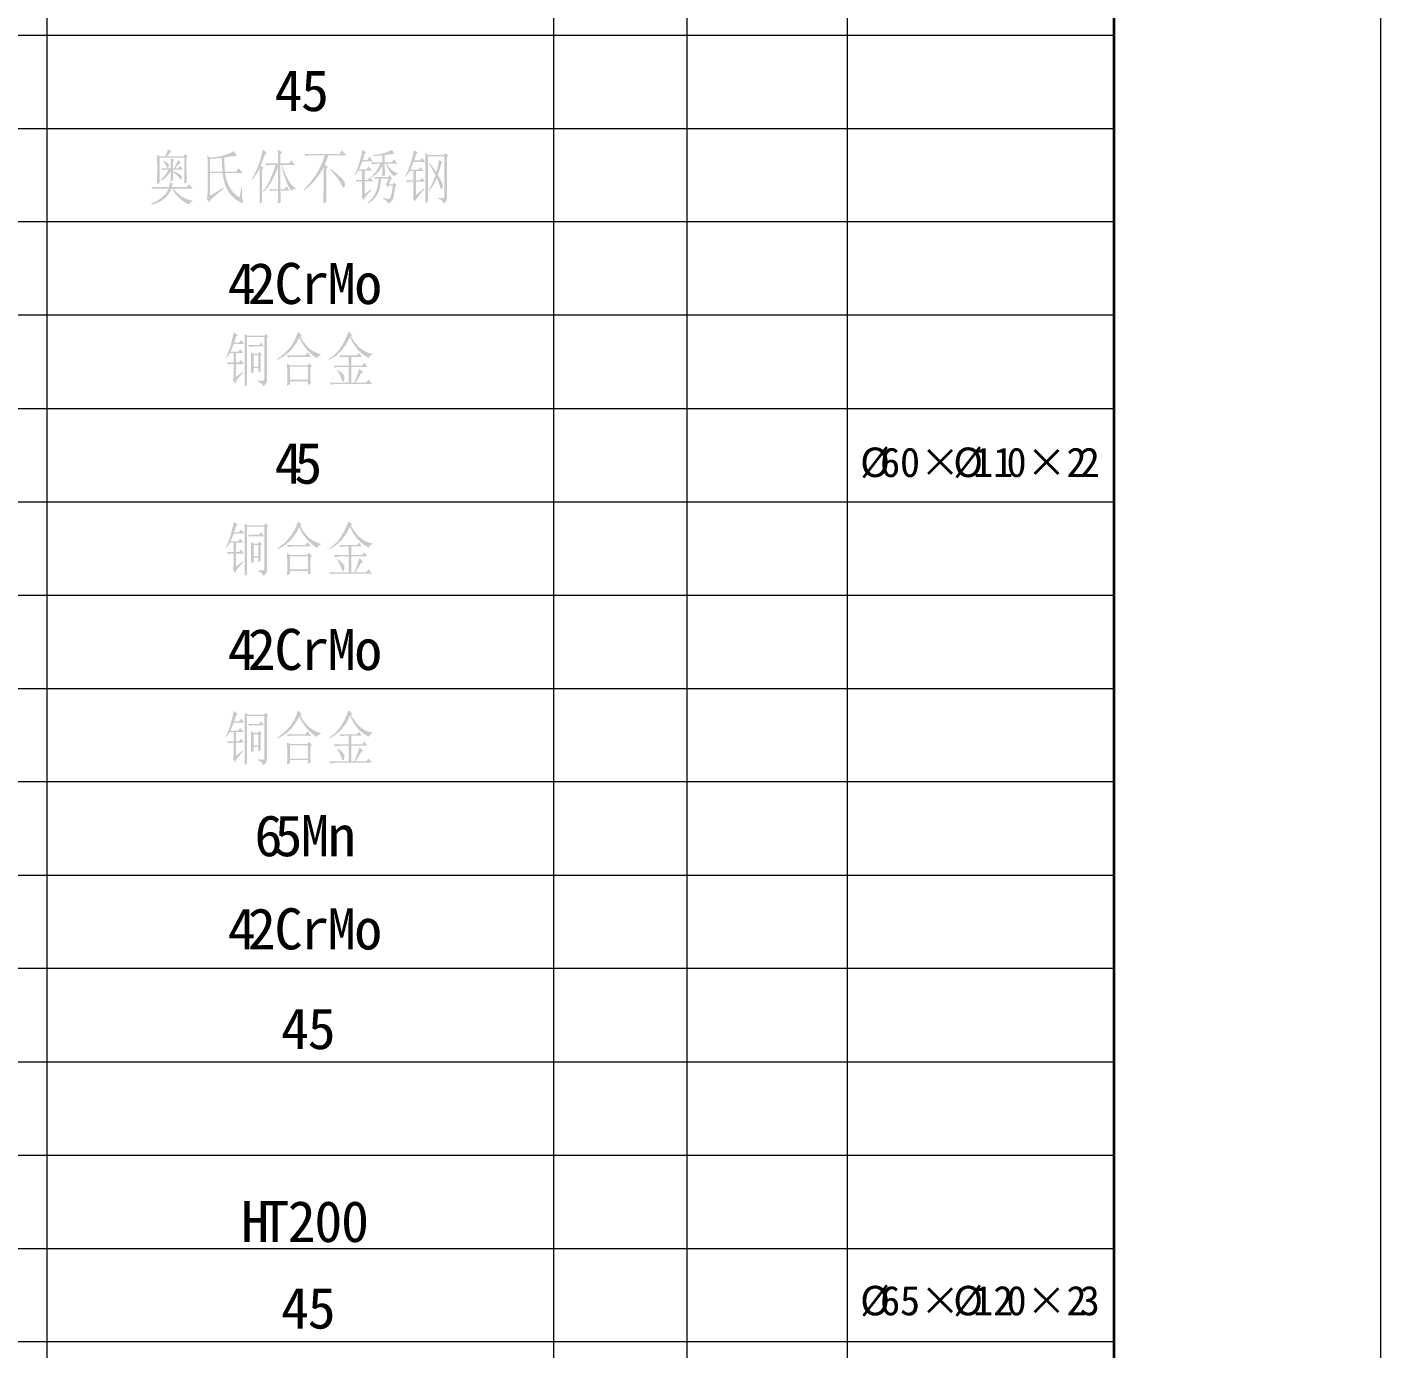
# Model space of a CAD drawing. Header units: millimetres. Extents: x -594 to 6367, y -2099 to 456.
# Drawn here: x 493 to 594.5, y -212 to -112.9 of the extents above; entities that cross this region are included whole.
import ezdxf

# ---------------------------------------------------------------- set-up
doc = ezdxf.new("R2010")
doc.units = ezdxf.units.MM
doc.layers.get('0').update_dxf_attribs({"lineweight": 35})
doc.layers.add('粗实线层', color=7, linetype='Continuous', lineweight=35)
doc.layers.add('细实线层', color=7, linetype='Continuous', lineweight=18)
doc.styles.get("Standard").update_dxf_attribs({"font": 'txt.shx'})

# ---------------------------------------------------------------- blocks, each defined once
blk = doc.blocks.new('$CAXA_FRAME_13B17AC1$')
at = {"layer": '粗实线层'}
blk.add_line((574.5, -400.5), (574.5, 400.5), dxfattribs=at)
at = {"layer": '细实线层'}
blk.add_line((594.5, -420.5), (594.5, 420.5), dxfattribs=at)

msp = doc.modelspace()

# ---------------------------------------------------------------- hatches: boundary and pattern name
h = msp.add_hatch(color=0)
h.paths.add_polyline_path([(502.72, -124.66), (502.74, -124.01), (502.75, -123.41), (502.74, -122.88), (502.72, -122.41), (502.93, -122.54), (503.34, -122.54), (503.48, -122.25), (503.55, -121.99), (503.81, -122.17), (503.67, -122.32), (503.48, -122.54), (504.73, -122.54), (504.84, -122.36), (505.03, -122.55), (504.94, -122.68), (504.94, -123.11), (504.94, -123.51), (504.95, -123.95), (504.96, -124.49), (504.77, -124.61), (504.77, -122.64), (502.93, -122.64), (502.93, -124.54)])
h.paths.add_polyline_path([(503.76, -123.45), (503.76, -123.01), (503.75, -122.68), (504.02, -122.82), (503.93, -122.94), (503.93, -123.45), (503.99, -123.45), (504.11, -123.25), (504.2, -123.08), (504.26, -122.93), (504.31, -122.82), (504.51, -123.03), (504.45, -123.07), (504.35, -123.15), (504.22, -123.28), (504.06, -123.45), (504.29, -123.45), (504.45, -123.27), (504.68, -123.55), (503.93, -123.55), (503.93, -123.66), (504.25, -123.79), (504.47, -123.9), (504.54, -123.97), (504.58, -124.03), (504.6, -124.11), (504.59, -124.2), (504.56, -124.27), (504.51, -124.28), (504.46, -124.25), (504.39, -124.16), (504.21, -123.95), (503.93, -123.73), (503.93, -124.1), (503.94, -124.36), (503.75, -124.45), (503.76, -124.1), (503.76, -123.66), (503.59, -123.89), (503.41, -124.09), (503.23, -124.25), (503.03, -124.38), (503, -124.32), (503.34, -123.96), (503.6, -123.55), (503.33, -123.55), (503.16, -123.59), (503.05, -123.45)])
h.paths.add_polyline_path([(503.25, -122.87), (503.44, -122.98), (503.57, -123.08), (503.63, -123.2), (503.6, -123.35), (503.56, -123.41), (503.53, -123.42), (503.49, -123.39), (503.46, -123.32), (503.36, -123.12), (503.21, -122.91)])
h.paths.add_polyline_path([(503.94, -124.61), (503.88, -124.7), (503.83, -124.85), (504.93, -124.85), (505.15, -124.63), (505.39, -124.96), (503.95, -124.96), (504.09, -125.14), (504.25, -125.31), (504.43, -125.46), (504.63, -125.6), (505.03, -125.78), (505.4, -125.88), (505.4, -125.92), (505.23, -126), (505.12, -126.16), (504.97, -126.09), (504.82, -126), (504.65, -125.88), (504.48, -125.74), (504.3, -125.58), (504.14, -125.4), (504, -125.19), (503.88, -124.96), (503.81, -124.96), (503.72, -125.18), (503.59, -125.39), (503.44, -125.57), (503.26, -125.74), (503.06, -125.88), (502.83, -126), (502.58, -126.11), (502.3, -126.19), (502.3, -126.12), (502.71, -125.91), (503.08, -125.66), (503.4, -125.34), (503.62, -124.96), (502.59, -124.96), (502.42, -125), (502.31, -124.85), (503.64, -124.85), (503.67, -124.63), (503.67, -124.49)])
h = msp.add_hatch(color=0)
h.paths.add_polyline_path([(508.92, -125.63), (509.06, -124.85), (509.11, -124.87), (509.1, -125.49), (509.13, -125.76), (509.19, -125.95), (509.2, -126.01), (509.17, -126.03), (509.09, -126.02), (508.96, -125.98), (508.66, -125.81), (508.36, -125.55), (508.1, -125.22), (507.9, -124.84), (507.82, -124.62), (507.75, -124.38), (507.69, -124.1), (507.65, -123.8), (506.71, -123.8), (506.71, -125.5), (507.68, -124.92), (507.71, -125), (507.31, -125.31), (507, -125.58), (506.77, -125.8), (506.63, -125.99), (506.45, -125.68), (506.51, -125.54), (506.52, -125.33), (506.52, -123.01), (506.52, -122.77), (506.5, -122.47), (506.71, -122.64), (507.19, -122.59), (507.7, -122.48), (507.95, -122.41), (508.16, -122.33), (508.34, -122.24), (508.49, -122.15), (508.75, -122.5), (508.63, -122.51), (508.42, -122.54), (508.14, -122.58), (507.77, -122.64), (507.78, -123.15), (507.83, -123.69), (508.65, -123.69), (508.86, -123.44), (509.16, -123.8), (507.84, -123.8), (507.92, -124.23), (508.06, -124.63), (508.24, -124.98), (508.45, -125.25), (508.68, -125.46)])
h.paths.add_polyline_path([(507.64, -123.69), (507.6, -123.19), (507.58, -122.66), (507.41, -122.68), (507.21, -122.7), (506.98, -122.73), (506.71, -122.75), (506.71, -123.69)])
h = msp.add_hatch(color=0)
h.paths.add_polyline_path([(510.42, -126.12), (510.42, -125.85), (510.43, -125.62), (510.43, -125.41), (510.43, -125.24), (510.43, -123.44), (510.18, -123.88), (509.89, -124.29), (509.85, -124.24), (510, -123.97), (510.14, -123.68), (510.27, -123.37), (510.4, -123.02), (510.5, -122.7), (510.58, -122.42), (510.63, -122.2), (510.67, -122.03), (510.96, -122.27), (510.86, -122.34), (510.75, -122.62), (510.65, -122.86), (510.57, -123.08), (510.5, -123.26), (510.72, -123.41), (510.61, -123.54), (510.61, -125.98)])
h.paths.add_polyline_path([(511.99, -125.29), (512.01, -125.98), (511.78, -126.1), (511.79, -125.84), (511.8, -125.63), (511.81, -125.47), (511.81, -125.35), (511.81, -125.12), (511.58, -125.12), (511.4, -125.13), (511.25, -125.17), (511.11, -125.01), (511.81, -125.01), (511.81, -123.33), (511.58, -123.93), (511.32, -124.45), (511.02, -124.89), (510.71, -125.24), (510.67, -125.19), (510.8, -125.02), (510.93, -124.81), (511.07, -124.57), (511.21, -124.29), (511.44, -123.73), (511.62, -123.19), (511.32, -123.19), (511.14, -123.2), (510.98, -123.24), (510.86, -123.08), (511.81, -123.08), (511.81, -122.55), (511.8, -122.35), (511.78, -122.05), (512.12, -122.24), (511.99, -122.36), (511.99, -123.08), (512.63, -123.08), (512.81, -122.85), (513.07, -123.19), (512.12, -123.19), (512.22, -123.54), (512.34, -123.85), (512.47, -124.13), (512.6, -124.37), (512.74, -124.57), (512.87, -124.73), (513, -124.85), (513.12, -124.92), (513.12, -125), (513.02, -125.01), (512.94, -125.03), (512.88, -125.08), (512.84, -125.15), (512.73, -125.03), (512.63, -124.87), (512.52, -124.65), (512.41, -124.39), (512.2, -123.81), (512.06, -123.19), (511.99, -123.19), (511.99, -125.01), (512.27, -125.01), (512.45, -124.8), (512.7, -125.12), (511.99, -125.12)])
h = msp.add_hatch(color=0)
h.paths.add_polyline_path([(515.43, -123.47), (515.43, -125.15), (515.43, -125.4), (515.43, -125.62), (515.43, -125.81), (515.44, -125.96), (515.2, -126.09), (515.21, -125.46), (515.22, -124.92), (515.22, -123.38), (514.92, -123.89), (514.57, -124.35), (514.19, -124.75), (513.77, -125.1), (513.74, -125.03), (513.96, -124.8), (514.19, -124.55), (514.4, -124.27), (514.62, -123.97), (514.82, -123.64), (515, -123.28), (515.17, -122.89), (515.31, -122.47), (514.22, -122.47), (514.04, -122.48), (513.89, -122.52), (513.77, -122.36), (516.42, -122.36), (516.62, -122.1), (516.92, -122.47), (515.59, -122.47), (515.46, -122.8), (515.31, -123.17), (515.55, -123.34)])
h.paths.add_polyline_path([(515.72, -123.52), (515.76, -123.47), (515.97, -123.65), (516.16, -123.81), (516.32, -123.95), (516.46, -124.08), (516.57, -124.19), (516.66, -124.28), (516.72, -124.36), (516.76, -124.42), (516.83, -124.63), (516.79, -124.83), (516.74, -124.89), (516.69, -124.88), (516.62, -124.8), (516.54, -124.65), (516.43, -124.44), (516.26, -124.18), (516.02, -123.88)])
h = msp.add_hatch(color=0)
h.paths.add_polyline_path([(518.98, -122.45), (519.43, -122.38), (519.81, -122.29), (520.12, -122.18), (520.36, -122.06), (520.54, -122.38), (520.41, -122.38), (520.24, -122.39), (520.04, -122.42), (519.81, -122.45), (519.81, -122.99), (520.32, -122.99), (520.51, -122.78), (520.75, -123.1), (519.96, -123.1), (520.13, -123.36), (520.32, -123.57), (520.54, -123.72), (520.78, -123.82), (520.78, -123.89), (520.69, -123.9), (520.62, -123.93), (520.56, -123.99), (520.53, -124.07), (520.32, -123.87), (520.15, -123.64), (520.01, -123.38), (519.9, -123.1), (519.81, -123.1), (519.81, -123.4), (519.82, -123.64), (519.83, -123.83), (519.84, -123.96), (519.61, -124.04), (519.62, -123.63), (519.63, -123.26), (519.47, -123.52), (519.29, -123.75), (519.07, -123.96), (518.83, -124.14), (518.8, -124.08), (519, -123.87), (519.19, -123.64), (519.34, -123.38), (519.48, -123.1), (519.22, -123.1), (519.04, -123.12), (518.89, -123.15), (518.75, -122.99), (519.63, -122.99), (519.63, -122.47), (518.98, -122.52)])
h.paths.add_polyline_path([(518.99, -124.1), (520.08, -124.1), (520.18, -123.96), (520.37, -124.21), (520.27, -124.28), (520.12, -124.64), (520.41, -124.64), (520.51, -124.5), (520.71, -124.73), (520.59, -124.82), (520.54, -125.19), (520.49, -125.47), (520.45, -125.66), (520.41, -125.77), (520.34, -125.88), (520.27, -125.96), (520.17, -126.03), (520.02, -126.09), (519.99, -125.98), (519.93, -125.88), (519.82, -125.8), (519.68, -125.74), (519.69, -125.66), (519.89, -125.71), (520.05, -125.74), (520.11, -125.73), (520.16, -125.71), (520.21, -125.65), (520.26, -125.56), (520.29, -125.44), (520.33, -125.26), (520.37, -125.03), (520.41, -124.75), (520.12, -124.75), (520.05, -124.85), (519.87, -124.64), (519.92, -124.62), (519.97, -124.54), (520.02, -124.4), (520.08, -124.21), (519.53, -124.21), (519.49, -124.63), (519.42, -124.99), (519.32, -125.28), (519.2, -125.5), (518.91, -125.84), (518.55, -126.09), (518.53, -126.03), (518.87, -125.69), (519.1, -125.32), (519.19, -125.11), (519.26, -124.86), (519.31, -124.55), (519.35, -124.21), (519.25, -124.22), (519.12, -124.25)])
h.paths.add_polyline_path([(518.31, -125.36), (518.78, -125.03), (518.81, -125.08), (518.58, -125.33), (518.4, -125.54), (518.28, -125.71), (518.21, -125.84), (518.05, -125.57), (518.1, -125.48), (518.11, -125.33), (518.11, -124.42), (518.05, -124.42), (517.87, -124.43), (517.72, -124.46), (517.58, -124.31), (518.11, -124.31), (518.11, -123.61), (517.84, -123.61), (517.72, -123.78), (517.58, -123.97), (517.54, -123.94), (517.73, -123.56), (517.88, -123.12), (518.02, -122.61), (518.13, -122.05), (518.42, -122.26), (518.29, -122.36), (518.22, -122.62), (518.16, -122.82), (518.5, -122.82), (518.66, -122.57), (518.9, -122.92), (518.13, -122.92), (518, -123.24), (517.88, -123.51), (518.45, -123.51), (518.6, -123.31), (518.83, -123.61), (518.31, -123.61), (518.31, -124.31), (518.53, -124.31), (518.72, -124.1), (518.92, -124.42), (518.31, -124.42)])
h = msp.add_hatch(color=0)
h.paths.add_polyline_path([(522.84, -126.06), (522.85, -125.64), (522.85, -125.17), (522.86, -124.67), (522.86, -124.14), (522.86, -123.61), (522.85, -123.13), (522.85, -122.69), (522.84, -122.29), (523.05, -122.45), (524.25, -122.45), (524.37, -122.29), (524.57, -122.52), (524.47, -122.61), (524.47, -125.66), (524.46, -125.78), (524.42, -125.9), (524.34, -126), (524.21, -126.09), (524.17, -125.96), (524.09, -125.86), (523.97, -125.78), (523.82, -125.71), (523.82, -125.64), (523.96, -125.67), (524.08, -125.68), (524.16, -125.69), (524.21, -125.69), (524.26, -125.66), (524.28, -125.59), (524.28, -122.55), (523.04, -122.55), (523.04, -125.36), (523.04, -125.46), (523.04, -125.59), (523.04, -125.75), (523.05, -125.95)])
h.paths.add_polyline_path([(523.15, -123.03), (523.41, -123.36), (523.68, -123.73), (523.75, -123.46), (523.8, -123.22), (523.84, -123), (523.86, -122.8), (524.14, -122.99), (524.04, -123.12), (523.91, -123.57), (523.8, -123.94), (523.97, -124.25), (524.08, -124.49), (524.14, -124.67), (524.16, -124.81), (524.14, -124.91), (524.09, -124.99), (524.05, -125.01), (524.02, -124.98), (523.98, -124.91), (523.95, -124.8), (523.85, -124.52), (523.72, -124.18), (523.46, -124.69), (523.12, -125.19), (523.08, -125.14), (523.25, -124.82), (523.39, -124.52), (523.51, -124.23), (523.61, -123.96), (523.51, -123.77), (523.39, -123.57), (523.27, -123.34), (523.12, -123.08)])
h.paths.add_polyline_path([(522.16, -125.45), (522.76, -124.94), (522.79, -125), (522.55, -125.28), (522.35, -125.52), (522.19, -125.74), (522.07, -125.92), (521.91, -125.66), (521.95, -125.55), (521.96, -125.4), (521.96, -124.45), (521.85, -124.45), (521.68, -124.46), (521.52, -124.5), (521.39, -124.35), (521.96, -124.35), (521.96, -123.65), (521.68, -123.65), (521.39, -124.07), (521.35, -124.03), (521.55, -123.6), (521.73, -123.13), (521.88, -122.62), (521.99, -122.08), (522.27, -122.27), (522.16, -122.4), (522.08, -122.61), (522.01, -122.85), (522.45, -122.85), (522.61, -122.66), (522.83, -122.96), (521.98, -122.96), (521.84, -123.28), (521.73, -123.54), (522.35, -123.54), (522.49, -123.37), (522.7, -123.65), (522.16, -123.65), (522.16, -124.35), (522.45, -124.35), (522.61, -124.15), (522.83, -124.45), (522.16, -124.45)])
h = msp.add_hatch(color=0)
h.paths.add_polyline_path([(509.97, -137.48), (509.97, -138.33), (510.32, -138.33), (510.32, -137.48)])
h.paths.add_polyline_path([(509.3, -139.8), (509.3, -139.24), (509.31, -138.71), (509.31, -138.22), (509.31, -137.77), (509.31, -136.85), (509.3, -135.86), (509.5, -136.01), (510.77, -136.01), (510.87, -135.86), (511.08, -136.07), (510.98, -136.17), (510.98, -139.32), (510.96, -139.49), (510.9, -139.62), (510.81, -139.72), (510.68, -139.8), (510.65, -139.69), (510.57, -139.59), (510.46, -139.51), (510.3, -139.45), (510.3, -139.36), (510.45, -139.38), (510.62, -139.39), (510.7, -139.38), (510.75, -139.34), (510.78, -139.29), (510.79, -139.2), (510.79, -136.11), (509.49, -136.11), (509.49, -139.68)])
h.paths.add_polyline_path([(509.55, -136.71), (510.38, -136.71), (510.55, -136.52), (510.75, -136.81), (510.01, -136.81), (509.83, -136.83), (509.67, -136.87)])
h.paths.add_polyline_path([(509.77, -137.24), (509.97, -137.38), (510.3, -137.38), (510.4, -137.2), (510.59, -137.41), (510.5, -137.52), (510.5, -137.92), (510.5, -138.25), (510.5, -138.49), (510.51, -138.66), (510.32, -138.76), (510.32, -138.43), (509.97, -138.43), (509.97, -138.75), (509.77, -138.83), (509.78, -138.44), (509.78, -138.01), (509.78, -137.59)])
h.paths.add_polyline_path([(508.65, -139.1), (509.16, -138.71), (509.19, -138.76), (508.95, -139.03), (508.76, -139.26), (508.65, -139.44), (508.59, -139.59), (508.41, -139.31), (508.45, -139.21), (508.47, -139.06), (508.47, -138.12), (508.41, -138.12), (508.23, -138.13), (508.08, -138.17), (507.94, -138.01), (508.47, -138.01), (508.47, -137.31), (508.2, -137.31), (508.08, -137.48), (507.94, -137.68), (507.9, -137.64), (508.07, -137.26), (508.23, -136.82), (508.36, -136.31), (508.49, -135.75), (508.8, -135.96), (508.68, -136.04), (508.58, -136.32), (508.52, -136.52), (508.87, -136.52), (509.05, -136.31), (509.27, -136.63), (508.49, -136.63), (508.36, -136.94), (508.24, -137.2), (508.82, -137.2), (508.98, -137.01), (509.2, -137.31), (508.65, -137.31), (508.65, -138.01), (508.88, -138.01), (509.03, -137.8), (509.24, -138.12), (508.65, -138.12)])
h = msp.add_hatch(color=0)
h.paths.add_polyline_path([(513.59, -135.96), (513.47, -136.04), (513.68, -136.42), (514, -136.81), (514.2, -137), (514.44, -137.16), (514.71, -137.29), (515.01, -137.4), (515.01, -137.45), (514.83, -137.54), (514.72, -137.7), (514.43, -137.48), (514.18, -137.27), (513.97, -137.06), (513.8, -136.85), (513.66, -136.64), (513.55, -136.46), (513.47, -136.29), (513.41, -136.14), (513.22, -136.48), (513.03, -136.77), (512.84, -137.02), (512.65, -137.22), (512.23, -137.56), (511.76, -137.82), (511.75, -137.75), (512.25, -137.37), (512.68, -136.92), (512.86, -136.67), (513.02, -136.39), (513.17, -136.07), (513.3, -135.71)])
h.paths.add_polyline_path([(512.45, -137.48), (513.84, -137.48), (514.03, -137.26), (514.29, -137.59), (512.88, -137.59), (512.72, -137.6), (512.58, -137.64)])
h.paths.add_polyline_path([(512.7, -138.33), (512.7, -139.31), (514.04, -139.31), (514.04, -138.33)])
h.paths.add_polyline_path([(514.23, -138.41), (514.23, -138.79), (514.23, -139.11), (514.24, -139.38), (514.25, -139.61), (514.04, -139.71), (514.04, -139.42), (512.7, -139.42), (512.7, -139.64), (512.48, -139.75), (512.5, -139.32), (512.5, -138.9), (512.48, -138.08), (512.7, -138.22), (514, -138.22), (514.15, -138.05), (514.34, -138.29)])
h = msp.add_hatch(color=0)
h.paths.add_polyline_path([(517.09, -135.69), (517.38, -135.94), (517.26, -136.03), (517.43, -136.31), (517.61, -136.56), (517.79, -136.77), (517.99, -136.96), (518.2, -137.11), (518.41, -137.22), (518.64, -137.31), (518.87, -137.36), (518.87, -137.43), (518.78, -137.45), (518.71, -137.5), (518.65, -137.58), (518.62, -137.68), (518.18, -137.42), (517.8, -137.08), (517.47, -136.63), (517.2, -136.1), (516.91, -136.66), (516.55, -137.13), (516.13, -137.52), (515.64, -137.82), (515.62, -137.75), (515.85, -137.59), (516.07, -137.4), (516.28, -137.19), (516.47, -136.94), (516.64, -136.67), (516.81, -136.37), (516.95, -136.05)])
h.paths.add_polyline_path([(516.39, -137.48), (517.72, -137.48), (517.87, -137.29), (518.09, -137.59), (517.29, -137.59), (517.29, -138.24), (518.11, -138.24), (518.28, -138.03), (518.51, -138.34), (517.29, -138.34), (517.29, -139.52), (517.53, -139.52), (517.67, -139.16), (517.78, -138.87), (517.85, -138.64), (517.9, -138.47), (518.2, -138.73), (518.05, -138.8), (517.62, -139.52), (518.41, -139.52), (518.59, -139.29), (518.85, -139.63), (516.1, -139.63), (515.93, -139.64), (515.77, -139.68), (515.64, -139.52), (517.09, -139.52), (517.09, -138.34), (516.44, -138.34), (516.26, -138.36), (516.1, -138.4), (515.97, -138.24), (517.09, -138.24), (517.09, -137.59), (516.85, -137.59), (516.68, -137.6), (516.52, -137.64)])
h.paths.add_polyline_path([(516.24, -138.59), (516.28, -138.54), (516.48, -138.7), (516.63, -138.84), (516.73, -138.95), (516.78, -139.05), (516.79, -139.22), (516.74, -139.39), (516.69, -139.44), (516.65, -139.44), (516.61, -139.39), (516.57, -139.28), (516.52, -139.13), (516.45, -138.96), (516.36, -138.78)])
h = msp.add_hatch(color=0)
h.paths.add_polyline_path([(509.97, -151.71), (509.97, -152.55), (510.32, -152.55), (510.32, -151.71)])
h.paths.add_polyline_path([(509.3, -154.02), (509.3, -153.46), (509.31, -152.93), (509.31, -152.44), (509.31, -151.99), (509.31, -151.07), (509.3, -150.08), (509.5, -150.23), (510.77, -150.23), (510.87, -150.08), (511.08, -150.29), (510.98, -150.39), (510.98, -153.55), (510.96, -153.71), (510.9, -153.84), (510.81, -153.94), (510.68, -154.02), (510.65, -153.91), (510.57, -153.81), (510.46, -153.73), (510.3, -153.67), (510.3, -153.59), (510.45, -153.6), (510.62, -153.61), (510.7, -153.6), (510.75, -153.56), (510.78, -153.51), (510.79, -153.42), (510.79, -150.33), (509.49, -150.33), (509.49, -153.9)])
h.paths.add_polyline_path([(509.55, -150.93), (510.38, -150.93), (510.55, -150.74), (510.75, -151.04), (510.01, -151.04), (509.83, -151.05), (509.67, -151.09)])
h.paths.add_polyline_path([(509.77, -151.46), (509.97, -151.6), (510.3, -151.6), (510.4, -151.43), (510.59, -151.64), (510.5, -151.74), (510.5, -152.14), (510.5, -152.47), (510.5, -152.72), (510.51, -152.88), (510.32, -152.99), (510.32, -152.65), (509.97, -152.65), (509.97, -152.97), (509.77, -153.06), (509.78, -152.66), (509.78, -152.23), (509.78, -151.81)])
h.paths.add_polyline_path([(508.65, -153.32), (509.16, -152.93), (509.19, -152.99), (508.95, -153.25), (508.76, -153.48), (508.65, -153.66), (508.59, -153.81), (508.41, -153.53), (508.45, -153.44), (508.47, -153.28), (508.47, -152.34), (508.41, -152.34), (508.23, -152.35), (508.08, -152.39), (507.94, -152.23), (508.47, -152.23), (508.47, -151.53), (508.2, -151.53), (508.08, -151.7), (507.94, -151.9), (507.9, -151.86), (508.07, -151.48), (508.23, -151.04), (508.36, -150.53), (508.49, -149.97), (508.8, -150.18), (508.68, -150.26), (508.58, -150.54), (508.52, -150.74), (508.87, -150.74), (509.05, -150.53), (509.27, -150.85), (508.49, -150.85), (508.36, -151.16), (508.24, -151.43), (508.82, -151.43), (508.98, -151.23), (509.2, -151.53), (508.65, -151.53), (508.65, -152.23), (508.88, -152.23), (509.03, -152.02), (509.24, -152.34), (508.65, -152.34)])
h = msp.add_hatch(color=0)
h.paths.add_polyline_path([(513.59, -150.18), (513.47, -150.26), (513.68, -150.64), (514, -151.04), (514.2, -151.22), (514.44, -151.38), (514.71, -151.51), (515.01, -151.62), (515.01, -151.67), (514.83, -151.76), (514.72, -151.92), (514.43, -151.71), (514.18, -151.49), (513.97, -151.28), (513.8, -151.07), (513.66, -150.86), (513.55, -150.68), (513.47, -150.51), (513.41, -150.36), (513.22, -150.7), (513.03, -150.99), (512.84, -151.24), (512.65, -151.44), (512.23, -151.78), (511.76, -152.04), (511.75, -151.97), (512.25, -151.59), (512.68, -151.14), (512.86, -150.89), (513.02, -150.61), (513.17, -150.29), (513.3, -149.94)])
h.paths.add_polyline_path([(512.45, -151.71), (513.84, -151.71), (514.03, -151.48), (514.29, -151.81), (512.88, -151.81), (512.72, -151.82), (512.58, -151.86)])
h.paths.add_polyline_path([(512.7, -152.55), (512.7, -153.53), (514.04, -153.53), (514.04, -152.55)])
h.paths.add_polyline_path([(514.23, -152.63), (514.23, -153.01), (514.23, -153.33), (514.24, -153.6), (514.25, -153.83), (514.04, -153.94), (514.04, -153.64), (512.7, -153.64), (512.7, -153.87), (512.48, -153.97), (512.5, -153.54), (512.5, -153.13), (512.48, -152.3), (512.7, -152.44), (514, -152.44), (514.15, -152.27), (514.34, -152.51)])
h = msp.add_hatch(color=0)
h.paths.add_polyline_path([(517.09, -149.91), (517.38, -150.16), (517.26, -150.25), (517.43, -150.53), (517.61, -150.78), (517.79, -151), (517.99, -151.18), (518.2, -151.33), (518.41, -151.45), (518.64, -151.53), (518.87, -151.58), (518.87, -151.65), (518.78, -151.68), (518.71, -151.72), (518.65, -151.8), (518.62, -151.9), (518.18, -151.65), (517.8, -151.3), (517.47, -150.86), (517.2, -150.32), (516.91, -150.88), (516.55, -151.36), (516.13, -151.74), (515.64, -152.04), (515.62, -151.97), (515.85, -151.81), (516.07, -151.62), (516.28, -151.41), (516.47, -151.16), (516.64, -150.89), (516.81, -150.59), (516.95, -150.27)])
h.paths.add_polyline_path([(516.39, -151.71), (517.72, -151.71), (517.87, -151.51), (518.09, -151.81), (517.29, -151.81), (517.29, -152.46), (518.11, -152.46), (518.28, -152.25), (518.51, -152.56), (517.29, -152.56), (517.29, -153.74), (517.53, -153.74), (517.67, -153.39), (517.78, -153.09), (517.85, -152.86), (517.9, -152.69), (518.2, -152.95), (518.05, -153.02), (517.62, -153.74), (518.41, -153.74), (518.59, -153.52), (518.85, -153.85), (516.1, -153.85), (515.93, -153.86), (515.77, -153.9), (515.64, -153.74), (517.09, -153.74), (517.09, -152.56), (516.44, -152.56), (516.26, -152.58), (516.1, -152.62), (515.97, -152.46), (517.09, -152.46), (517.09, -151.81), (516.85, -151.81), (516.68, -151.82), (516.52, -151.86)])
h.paths.add_polyline_path([(516.24, -152.81), (516.28, -152.76), (516.48, -152.92), (516.63, -153.06), (516.73, -153.18), (516.78, -153.27), (516.79, -153.44), (516.74, -153.61), (516.69, -153.66), (516.65, -153.67), (516.61, -153.61), (516.57, -153.5), (516.52, -153.35), (516.45, -153.19), (516.36, -153.01)])
h = msp.add_hatch(color=0)
h.paths.add_polyline_path([(509.97, -165.9), (509.97, -166.74), (510.32, -166.74), (510.32, -165.9)])
h.paths.add_polyline_path([(509.3, -168.21), (509.3, -167.65), (509.31, -167.13), (509.31, -166.63), (509.31, -166.18), (509.31, -165.26), (509.3, -164.27), (509.5, -164.42), (510.77, -164.42), (510.87, -164.27), (511.08, -164.48), (510.98, -164.58), (510.98, -167.74), (510.96, -167.9), (510.9, -168.03), (510.81, -168.14), (510.68, -168.21), (510.65, -168.1), (510.57, -168), (510.46, -167.92), (510.3, -167.86), (510.3, -167.78), (510.45, -167.79), (510.62, -167.8), (510.7, -167.79), (510.75, -167.76), (510.78, -167.7), (510.79, -167.61), (510.79, -164.53), (509.49, -164.53), (509.49, -168.09)])
h.paths.add_polyline_path([(509.55, -165.13), (510.38, -165.13), (510.55, -164.93), (510.75, -165.23), (510.01, -165.23), (509.83, -165.24), (509.67, -165.28)])
h.paths.add_polyline_path([(509.77, -165.65), (509.97, -165.79), (510.3, -165.79), (510.4, -165.62), (510.59, -165.83), (510.5, -165.93), (510.5, -166.33), (510.5, -166.66), (510.5, -166.91), (510.51, -167.08), (510.32, -167.18), (510.32, -166.84), (509.97, -166.84), (509.97, -167.16), (509.77, -167.25), (509.78, -166.85), (509.78, -166.42), (509.78, -166.01)])
h.paths.add_polyline_path([(508.65, -167.51), (509.16, -167.12), (509.19, -167.18), (508.95, -167.45), (508.76, -167.67), (508.65, -167.86), (508.59, -168), (508.41, -167.72), (508.45, -167.63), (508.47, -167.47), (508.47, -166.53), (508.41, -166.53), (508.23, -166.55), (508.08, -166.58), (507.94, -166.42), (508.47, -166.42), (508.47, -165.72), (508.2, -165.72), (508.08, -165.89), (507.94, -166.09), (507.9, -166.05), (508.07, -165.67), (508.23, -165.23), (508.36, -164.73), (508.49, -164.16), (508.8, -164.37), (508.68, -164.46), (508.58, -164.73), (508.52, -164.93), (508.87, -164.93), (509.05, -164.72), (509.27, -165.04), (508.49, -165.04), (508.36, -165.35), (508.24, -165.62), (508.82, -165.62), (508.98, -165.42), (509.2, -165.72), (508.65, -165.72), (508.65, -166.42), (508.88, -166.42), (509.03, -166.21), (509.24, -166.53), (508.65, -166.53)])
h = msp.add_hatch(color=0)
h.paths.add_polyline_path([(513.59, -164.37), (513.47, -164.46), (513.68, -164.84), (514, -165.23), (514.2, -165.41), (514.44, -165.57), (514.71, -165.71), (515.01, -165.81), (515.01, -165.86), (514.83, -165.95), (514.72, -166.11), (514.43, -165.9), (514.18, -165.69), (513.97, -165.47), (513.8, -165.26), (513.66, -165.06), (513.55, -164.87), (513.47, -164.7), (513.41, -164.55), (513.22, -164.89), (513.03, -165.18), (512.84, -165.43), (512.65, -165.63), (512.23, -165.97), (511.76, -166.23), (511.75, -166.16), (512.25, -165.78), (512.68, -165.34), (512.86, -165.09), (513.02, -164.8), (513.17, -164.48), (513.3, -164.13)])
h.paths.add_polyline_path([(512.45, -165.9), (513.84, -165.9), (514.03, -165.67), (514.29, -166), (512.88, -166), (512.72, -166.02), (512.58, -166.05)])
h.paths.add_polyline_path([(512.7, -166.74), (512.7, -167.72), (514.04, -167.72), (514.04, -166.74)])
h.paths.add_polyline_path([(514.23, -166.83), (514.23, -167.2), (514.23, -167.52), (514.24, -167.8), (514.25, -168.02), (514.04, -168.13), (514.04, -167.83), (512.7, -167.83), (512.7, -168.06), (512.48, -168.16), (512.5, -167.73), (512.5, -167.32), (512.48, -166.49), (512.7, -166.63), (514, -166.63), (514.15, -166.46), (514.34, -166.7)])
h = msp.add_hatch(color=0)
h.paths.add_polyline_path([(517.09, -164.1), (517.38, -164.35), (517.26, -164.44), (517.43, -164.72), (517.61, -164.97), (517.79, -165.19), (517.99, -165.37), (518.2, -165.52), (518.41, -165.64), (518.64, -165.72), (518.87, -165.77), (518.87, -165.84), (518.78, -165.87), (518.71, -165.92), (518.65, -165.99), (518.62, -166.09), (518.18, -165.84), (517.8, -165.49), (517.47, -165.05), (517.2, -164.51), (516.91, -165.07), (516.55, -165.55), (516.13, -165.93), (515.64, -166.23), (515.62, -166.16), (515.85, -166), (516.07, -165.82), (516.28, -165.6), (516.47, -165.36), (516.64, -165.09), (516.81, -164.79), (516.95, -164.46)])
h.paths.add_polyline_path([(516.39, -165.9), (517.72, -165.9), (517.87, -165.7), (518.09, -166), (517.29, -166), (517.29, -166.65), (518.11, -166.65), (518.28, -166.44), (518.51, -166.76), (517.29, -166.76), (517.29, -167.93), (517.53, -167.93), (517.67, -167.58), (517.78, -167.28), (517.85, -167.05), (517.9, -166.88), (518.2, -167.15), (518.05, -167.22), (517.62, -167.93), (518.41, -167.93), (518.59, -167.71), (518.85, -168.04), (516.1, -168.04), (515.93, -168.05), (515.77, -168.09), (515.64, -167.93), (517.09, -167.93), (517.09, -166.76), (516.44, -166.76), (516.26, -166.77), (516.1, -166.81), (515.97, -166.65), (517.09, -166.65), (517.09, -166), (516.85, -166), (516.68, -166.02), (516.52, -166.05)])
h.paths.add_polyline_path([(516.24, -167.01), (516.28, -166.95), (516.48, -167.11), (516.63, -167.25), (516.73, -167.37), (516.78, -167.47), (516.79, -167.64), (516.74, -167.8), (516.69, -167.86), (516.65, -167.86), (516.61, -167.8), (516.57, -167.69), (516.52, -167.54), (516.45, -167.38), (516.36, -167.2)])

# ---------------------------------------------------------------- linework, layer by layer
at = {"color": 0, "lineweight": 0}
for points in [[(494.5, -113.48), (494.5, -106.48)], [(532.49, -113.48), (532.49, -106.48)], [(542.49, -113.48), (542.49, -106.48)], [(554.5, -113.48), (554.5, -106.48)], [(574.5, -113.48), (574.5, -106.48)], [(574.5, -113.48), (394.5, -113.48)], [(574.5, -113.48), (394.5, -113.48)], [(494.5, -120.49), (494.5, -113.48)], [(532.49, -120.49), (532.49, -113.48)], [(542.49, -120.49), (542.49, -113.48)], [(554.5, -120.49), (554.5, -113.48)], [(574.5, -120.49), (574.5, -113.48)], [(574.5, -120.49), (394.5, -120.49)], [(574.5, -120.49), (394.5, -120.49)], [(494.5, -127.46), (494.5, -120.49)], [(532.49, -127.46), (532.49, -120.49)], [(542.49, -127.46), (542.49, -120.49)], [(554.5, -127.46), (554.5, -120.49)], [(574.5, -127.46), (574.5, -120.49)], [(574.5, -127.46), (394.5, -127.46)], [(574.5, -127.46), (394.5, -127.46)], [(494.5, -134.47), (494.5, -127.46)], [(532.49, -134.47), (532.49, -127.46)], [(542.49, -134.47), (542.49, -127.46)], [(554.5, -134.47), (554.5, -127.46)], [(574.5, -134.47), (574.5, -127.46)], [(574.5, -134.47), (394.5, -134.47)], [(574.5, -134.47), (394.5, -134.47)], [(494.5, -141.48), (494.5, -134.47)], [(532.49, -141.48), (532.49, -134.47)], [(542.49, -141.48), (542.49, -134.47)], [(554.5, -141.48), (554.5, -134.47)], [(574.5, -141.48), (574.5, -134.47)], [(574.5, -141.48), (394.5, -141.48)], [(574.5, -141.48), (394.5, -141.48)], [(494.5, -148.48), (494.5, -141.48)], [(532.49, -148.48), (532.49, -141.48)], [(542.49, -148.48), (542.49, -141.48)], [(554.5, -148.48), (554.5, -141.48)], [(574.5, -148.48), (574.5, -141.48)], [(574.5, -148.48), (394.5, -148.48)], [(574.5, -148.48), (394.5, -148.48)], [(494.5, -155.49), (494.5, -148.48)], [(532.49, -155.49), (532.49, -148.48)], [(542.49, -155.49), (542.49, -148.48)], [(554.5, -155.49), (554.5, -148.48)], [(574.5, -155.49), (574.5, -148.48)], [(574.5, -155.49), (394.5, -155.49)], [(574.5, -155.49), (394.5, -155.49)], [(494.5, -162.49), (494.5, -155.49)], [(532.49, -162.49), (532.49, -155.49)], [(542.49, -162.49), (542.49, -155.49)], [(554.5, -162.49), (554.5, -155.49)], [(574.5, -162.49), (574.5, -155.49)], [(574.5, -162.49), (394.5, -162.49)], [(574.5, -162.49), (394.5, -162.49)], [(494.5, -169.47), (494.5, -162.49)], [(532.49, -169.47), (532.49, -162.49)], [(542.49, -169.47), (542.49, -162.49)], [(554.5, -169.47), (554.5, -162.49)], [(574.5, -169.47), (574.5, -162.49)], [(574.5, -169.47), (394.5, -169.47)], [(574.5, -169.47), (394.5, -169.47)], [(494.5, -176.48), (494.5, -169.47)], [(532.49, -176.48), (532.49, -169.47)], [(542.49, -176.48), (542.49, -169.47)], [(554.5, -176.48), (554.5, -169.47)], [(574.5, -176.48), (574.5, -169.47)], [(574.5, -176.48), (394.5, -176.48)], [(574.5, -176.48), (394.5, -176.48)], [(494.5, -183.48), (494.5, -176.48)], [(532.49, -183.48), (532.49, -176.48)], [(542.49, -183.48), (542.49, -176.48)], [(554.5, -183.48), (554.5, -176.48)], [(574.5, -183.48), (574.5, -176.48)], [(574.5, -183.48), (394.5, -183.48)], [(574.5, -183.48), (394.5, -183.48)], [(494.5, -190.49), (494.5, -183.48)], [(532.49, -190.49), (532.49, -183.48)], [(542.49, -190.49), (542.49, -183.48)], [(554.5, -190.49), (554.5, -183.48)], [(574.5, -190.49), (574.5, -183.48)], [(574.5, -190.49), (394.5, -190.49)], [(574.5, -190.49), (394.5, -190.49)], [(494.5, -197.49), (494.5, -190.49)], [(532.49, -197.49), (532.49, -190.49)], [(542.49, -197.49), (542.49, -190.49)], [(554.5, -197.49), (554.5, -190.49)], [(574.5, -197.49), (574.5, -190.49)], [(574.5, -197.49), (394.5, -197.49)], [(574.5, -197.49), (394.5, -197.49)], [(494.5, -204.5), (494.5, -197.49)], [(532.49, -204.5), (532.49, -197.49)], [(542.49, -204.5), (542.49, -197.49)], [(554.5, -204.5), (554.5, -197.49)], [(574.5, -204.5), (574.5, -197.49)], [(574.5, -204.5), (394.5, -204.5)], [(574.5, -204.5), (394.5, -204.5)], [(494.5, -211.48), (494.5, -204.5)], [(532.49, -211.48), (532.49, -204.5)], [(542.49, -211.48), (542.49, -204.5)], [(554.5, -211.48), (554.5, -204.5)], [(574.5, -211.48), (574.5, -204.5)], [(574.5, -211.48), (394.5, -211.48)], [(574.5, -211.48), (394.5, -211.48)], [(494.5, -218.48), (494.5, -211.48)], [(532.49, -218.48), (532.49, -211.48)], [(542.49, -218.48), (542.49, -211.48)], [(554.5, -218.48), (554.5, -211.48)], [(574.5, -218.48), (574.5, -211.48)]]:
    msp.add_lwpolyline(points, dxfattribs=at)

# ---------------------------------------------------------------- block references
at = {"layer": '粗实线层'}
msp.add_blockref('$CAXA_FRAME_13B17AC1$', (0, 0), dxfattribs=at)

# ---------------------------------------------------------------- texts
at = {"color": 0, "attachment_point": 1}
for s, insert, char_height in [('{\\fSimSun|b0|i0|c0;4}', (511.54, -116.07), 3.086), ('{\\fSimSun|b0|i0|c0;5}', (513.53, -116.07), 3.086), ('{\\fSimSun|b0|i0|c0;4}', (508.04, -130.54), 3.086), ('{\\fSimSun|b0|i0|c0;2}', (509.54, -130.54), 3.086), ('{\\fSimSun|b0|i0|c0;C}', (511.54, -130.54), 3.086), ('{\\fSimSun|b0|i0|c0;M}', (515.53, -130.54), 3.086), ('{\\fSimSun|b0|i0|c0;r}', (513.53, -130.54), 3.086), ('{\\fSimSun|b0|i0|c0;o}', (517.52, -130.54), 3.086), ('{\\fSimSun|b0|i0|c0;4}', (511.54, -144.02), 3.086), ('{\\fSimSun|b0|i0|c0;5}', (513.03, -144.02), 3.086), ('{\\fSimSun|b0|i0|c0;Ø}', (555.45, -144.39), 2.2112), ('{\\fSimSun|b0|i0|c0;6}', (556.95, -144.39), 2.2112), ('{\\fSimSun|b0|i0|c0;0}', (558.44, -144.39), 2.2112), ('{\\fSimSun|b0|i0|c0;×}', (559.94, -144.39), 2.2112), ('{\\fSimSun|b0|i0|c0;Ø}', (562.43, -144.39), 2.2112), ('{\\fSimSun|b0|i0|c0;1}', (563.93, -144.39), 2.2112), ('{\\fSimSun|b0|i0|c0;1}', (565.43, -144.39), 2.2112), ('{\\fSimSun|b0|i0|c0;0}', (566.43, -144.39), 2.2112), ('{\\fSimSun|b0|i0|c0;×}', (567.92, -144.39), 2.2112), ('{\\fSimSun|b0|i0|c0;2}', (570.92, -144.39), 2.2112), ('{\\fSimSun|b0|i0|c0;2}', (571.92, -144.39), 2.2112), ('{\\fSimSun|b0|i0|c0;4}', (508.04, -157.99), 3.086), ('{\\fSimSun|b0|i0|c0;2}', (509.54, -157.99), 3.086), ('{\\fSimSun|b0|i0|c0;C}', (511.54, -157.99), 3.086), ('{\\fSimSun|b0|i0|c0;M}', (515.53, -157.99), 3.086), ('{\\fSimSun|b0|i0|c0;r}', (513.53, -157.99), 3.086), ('{\\fSimSun|b0|i0|c0;o}', (517.52, -157.99), 3.086), ('{\\fSimSun|b0|i0|c0;6}', (510.04, -171.96), 3.086), ('{\\fSimSun|b0|i0|c0;5}', (511.54, -171.96), 3.086), ('{\\fSimSun|b0|i0|c0;M}', (513.53, -171.96), 3.086), ('{\\fSimSun|b0|i0|c0;n}', (515.53, -171.96), 3.086), ('{\\fSimSun|b0|i0|c0;4}', (508.04, -178.95), 3.086), ('{\\fSimSun|b0|i0|c0;2}', (509.54, -178.95), 3.086), ('{\\fSimSun|b0|i0|c0;C}', (511.54, -178.95), 3.086), ('{\\fSimSun|b0|i0|c0;M}', (515.53, -178.95), 3.086), ('{\\fSimSun|b0|i0|c0;r}', (513.53, -178.95), 3.086), ('{\\fSimSun|b0|i0|c0;o}', (517.52, -178.95), 3.086), ('{\\fSimSun|b0|i0|c0;4}', (512.03, -186.43), 3.086), ('{\\fSimSun|b0|i0|c0;5}', (514.03, -186.43), 3.086), ('{\\fSimSun|b0|i0|c0;H}', (509.04, -200.9), 3.086), ('{\\fSimSun|b0|i0|c0;T}', (510.54, -200.9), 3.086), ('{\\fSimSun|b0|i0|c0;2}', (512.53, -200.9), 3.086), ('{\\fSimSun|b0|i0|c0;0}', (514.53, -200.9), 3.086), ('{\\fSimSun|b0|i0|c0;0}', (516.53, -200.9), 3.086), ('{\\fSimSun|b0|i0|c0;4}', (512.03, -207.39), 3.086), ('{\\fSimSun|b0|i0|c0;5}', (514.03, -207.39), 3.086), ('{\\fSimSun|b0|i0|c0;Ø}', (555.45, -207.27), 2.2112), ('{\\fSimSun|b0|i0|c0;6}', (556.95, -207.27), 2.2112), ('{\\fSimSun|b0|i0|c0;5}', (558.44, -207.27), 2.2112), ('{\\fSimSun|b0|i0|c0;×}', (559.94, -207.27), 2.2112), ('{\\fSimSun|b0|i0|c0;Ø}', (562.43, -207.27), 2.2112), ('{\\fSimSun|b0|i0|c0;1}', (563.93, -207.27), 2.2112), ('{\\fSimSun|b0|i0|c0;2}', (565.43, -207.27), 2.2112), ('{\\fSimSun|b0|i0|c0;0}', (566.43, -207.27), 2.2112), ('{\\fSimSun|b0|i0|c0;×}', (567.92, -207.27), 2.2112), ('{\\fSimSun|b0|i0|c0;2}', (570.92, -207.27), 2.2112), ('{\\fSimSun|b0|i0|c0;3}', (571.92, -207.27), 2.2112)]:
    msp.add_mtext(s, dxfattribs=dict(at, insert=insert, char_height=char_height))

doc.saveas('drawing.dxf')
